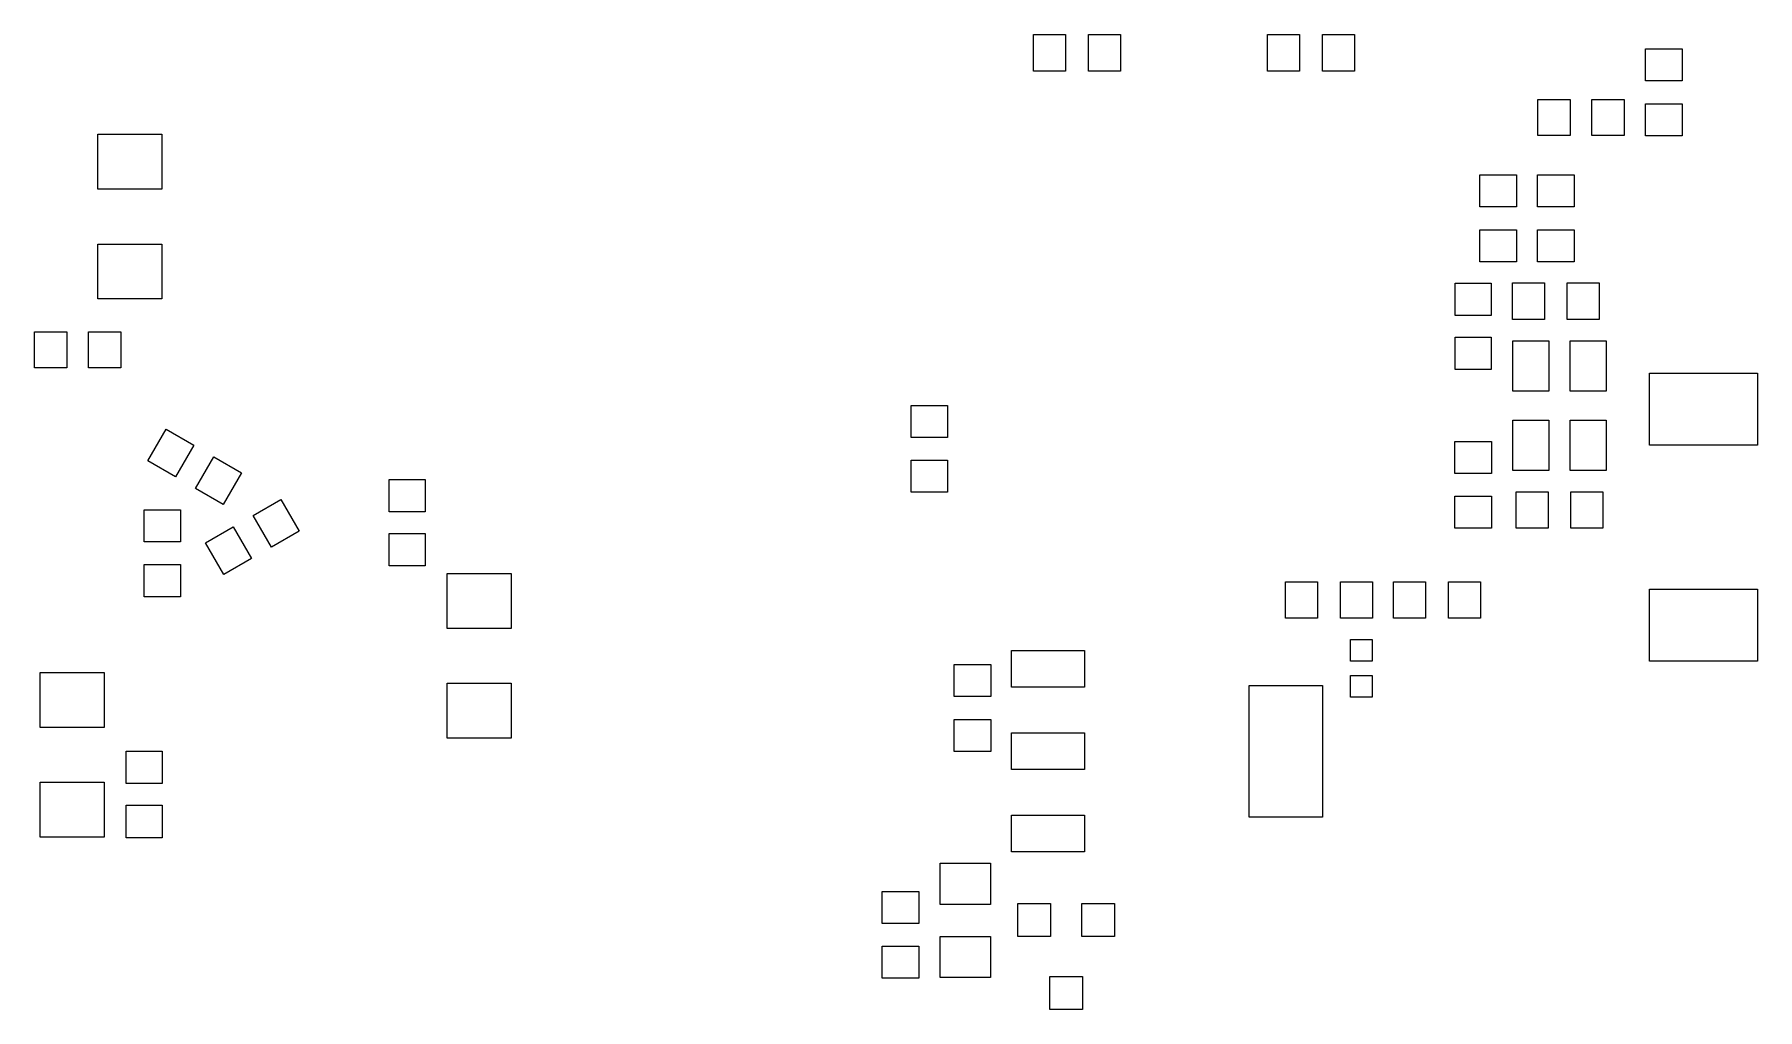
# Model space of a CAD drawing. Header units: inches. Extents: x 4.6 to 6.48, y -4.01 to -2.94.
import ezdxf

# ---------------------------------------------------------------- set-up
doc = ezdxf.new("R2010")
doc.units = ezdxf.units.IN
doc.header["$MEASUREMENT"] = 0

msp = doc.modelspace()

# ---------------------------------------------------------------- linework, layer by layer
at = {"color": 7, "linetype": 'Continuous'}
for p, q in [((5.69266, -2.98457), (5.69266, -2.94457)), ((5.69266, -2.94457), (5.72766, -2.94457)), ((5.72766, -2.94457), (5.72766, -2.98457)), ((5.75266, -2.98457), (5.75266, -2.94457)), ((5.75266, -2.94457), (5.78766, -2.94457)), ((5.78766, -2.94457), (5.78766, -2.98457)), ((5.94856, -2.98457), (5.94856, -2.94457)), ((5.94856, -2.94457), (5.98356, -2.94457)), ((5.98356, -2.94457), (5.98356, -2.98457)), ((6.00856, -2.98457), (6.00856, -2.94457)), ((6.00856, -2.94457), (6.04356, -2.94457)), ((6.04356, -2.94457), (6.04356, -2.98457)), ((6.36189, -2.99537), (6.36189, -2.96037)), ((6.36189, -2.96037), (6.40189, -2.96037)), ((6.40189, -2.96037), (6.40189, -2.99537)), ((5.72766, -2.98457), (5.69266, -2.98457)), ((5.78766, -2.98457), (5.75266, -2.98457)), ((5.98356, -2.98457), (5.94856, -2.98457)), ((6.04356, -2.98457), (6.00856, -2.98457)), ((6.40189, -2.99537), (6.36189, -2.99537)), ((6.24409, -3.05512), (6.24409, -3.01575)), ((6.24409, -3.01575), (6.27953, -3.01575)), ((6.27953, -3.01575), (6.27953, -3.05512)), ((6.30315, -3.05512), (6.30315, -3.01575)), ((6.30315, -3.01575), (6.33858, -3.01575)), ((6.33858, -3.01575), (6.33858, -3.05512)), ((6.36189, -3.05537), (6.36189, -3.02037)), ((6.36189, -3.02037), (6.40189, -3.02037)), ((6.40189, -3.02037), (6.40189, -3.05537)), ((4.66972, -3.1137), (4.66972, -3.0537)), ((4.66972, -3.0537), (4.73972, -3.0537)), ((4.73972, -3.0537), (4.73972, -3.1137)), ((6.27953, -3.05512), (6.24409, -3.05512)), ((6.33858, -3.05512), (6.30315, -3.05512)), ((6.40189, -3.05537), (6.36189, -3.05537)), ((6.18079, -3.13317), (6.18079, -3.09817)), ((6.18079, -3.09817), (6.22079, -3.09817)), ((6.22079, -3.09817), (6.22079, -3.13317)), ((6.24378, -3.13317), (6.24378, -3.09817)), ((6.24378, -3.09817), (6.28378, -3.09817)), ((6.28378, -3.09817), (6.28378, -3.13317)), ((4.73972, -3.1137), (4.66972, -3.1137)), ((6.22079, -3.13317), (6.18079, -3.13317)), ((6.28378, -3.13317), (6.24378, -3.13317)), ((6.18079, -3.19317), (6.18079, -3.15817)), ((6.18079, -3.15817), (6.22079, -3.15817)), ((6.22079, -3.15817), (6.22079, -3.19317)), ((6.24378, -3.19317), (6.24378, -3.15817)), ((6.24378, -3.15817), (6.28378, -3.15817)), ((6.28378, -3.15817), (6.28378, -3.19317)), ((4.66972, -3.2337), (4.66972, -3.1737)), ((4.66972, -3.1737), (4.73972, -3.1737)), ((4.73972, -3.1737), (4.73972, -3.2337)), ((6.22079, -3.19317), (6.18079, -3.19317)), ((6.28378, -3.19317), (6.24378, -3.19317)), ((6.15354, -3.25197), (6.15354, -3.21654)), ((6.15354, -3.21654), (6.19291, -3.21654)), ((6.19291, -3.21654), (6.19291, -3.25197)), ((6.21628, -3.25622), (6.21628, -3.21622)), ((6.21628, -3.21622), (6.25128, -3.21622)), ((6.25128, -3.21622), (6.25128, -3.25622)), ((6.27628, -3.25622), (6.27628, -3.21622)), ((6.27628, -3.21622), (6.31128, -3.21622)), ((6.31128, -3.21622), (6.31128, -3.25622)), ((4.73972, -3.2337), (4.66972, -3.2337)), ((6.19291, -3.25197), (6.15354, -3.25197)), ((6.25128, -3.25622), (6.21628, -3.25622)), ((6.31128, -3.25622), (6.27628, -3.25622)), ((4.60039, -3.30906), (4.60039, -3.26969)), ((4.60039, -3.26969), (4.63583, -3.26969)), ((4.63583, -3.26969), (4.63583, -3.30906)), ((4.65945, -3.30906), (4.65945, -3.26969)), ((4.65945, -3.26969), (4.69488, -3.26969)), ((4.69488, -3.26969), (4.69488, -3.30906)), ((6.15354, -3.31102), (6.15354, -3.27559)), ((6.15354, -3.27559), (6.19291, -3.27559)), ((6.19291, -3.27559), (6.19291, -3.31102)), ((6.21654, -3.33465), (6.21654, -3.27953)), ((6.21654, -3.27953), (6.25591, -3.27953)), ((6.25591, -3.27953), (6.25591, -3.33465)), ((6.27953, -3.33465), (6.27953, -3.27953)), ((6.27953, -3.27953), (6.3189, -3.27953)), ((6.3189, -3.27953), (6.3189, -3.33465)), ((4.63583, -3.30906), (4.60039, -3.30906)), ((4.69488, -3.30906), (4.65945, -3.30906)), ((6.19291, -3.31102), (6.15354, -3.31102)), ((6.36614, -3.3937), (6.36614, -3.31496)), ((6.36614, -3.31496), (6.48425, -3.31496)), ((6.48425, -3.31496), (6.48425, -3.3937)), ((5.55874, -3.38514), (5.55874, -3.35014)), ((5.55874, -3.35014), (5.59874, -3.35014)), ((5.59874, -3.35014), (5.59874, -3.38514)), ((6.25591, -3.33465), (6.21654, -3.33465)), ((6.3189, -3.33465), (6.27953, -3.33465)), ((6.21654, -3.42126), (6.21654, -3.36614)), ((6.21654, -3.36614), (6.25591, -3.36614)), ((6.25591, -3.36614), (6.25591, -3.42126)), ((6.27953, -3.42126), (6.27953, -3.36614)), ((6.27953, -3.36614), (6.3189, -3.36614)), ((6.3189, -3.36614), (6.3189, -3.42126)), ((4.72445, -3.41089), (4.74445, -3.37625)), ((4.74445, -3.37625), (4.77477, -3.39375)), ((5.59874, -3.38514), (5.55874, -3.38514)), ((6.15323, -3.42451), (6.15323, -3.38951)), ((6.15323, -3.38951), (6.19323, -3.38951)), ((6.19323, -3.38951), (6.19323, -3.42451)), ((4.77477, -3.39375), (4.75477, -3.42839)), ((4.77642, -3.44089), (4.79642, -3.40625)), ((4.79642, -3.40625), (4.82673, -3.42375)), ((6.48425, -3.3937), (6.36614, -3.3937)), ((4.75477, -3.42839), (4.72445, -3.41089)), ((4.82673, -3.42375), (4.80673, -3.45839)), ((5.55874, -3.44514), (5.55874, -3.41014)), ((5.55874, -3.41014), (5.59874, -3.41014)), ((5.59874, -3.41014), (5.59874, -3.44514)), ((6.19323, -3.42451), (6.15323, -3.42451)), ((6.25591, -3.42126), (6.21654, -3.42126)), ((6.3189, -3.42126), (6.27953, -3.42126)), ((4.80673, -3.45839), (4.77642, -3.44089)), ((4.98819, -3.46654), (4.98819, -3.4311)), ((4.98819, -3.4311), (5.02756, -3.4311)), ((5.02756, -3.4311), (5.02756, -3.46654)), ((5.59874, -3.44514), (5.55874, -3.44514)), ((6.22022, -3.48457), (6.22022, -3.44457)), ((6.22022, -3.44457), (6.25522, -3.44457)), ((6.25522, -3.44457), (6.25522, -3.48457)), ((6.28022, -3.48457), (6.28022, -3.44457)), ((6.28022, -3.44457), (6.31522, -3.44457)), ((6.31522, -3.44457), (6.31522, -3.48457)), ((4.72016, -3.49931), (4.72016, -3.46431)), ((4.72016, -3.46431), (4.76016, -3.46431)), ((4.76016, -3.46431), (4.76016, -3.49931)), ((4.83941, -3.47052), (4.86972, -3.45302)), ((4.86972, -3.45302), (4.88972, -3.48766)), ((6.15323, -3.48451), (6.15323, -3.44951)), ((6.15323, -3.44951), (6.19323, -3.44951)), ((6.19323, -3.44951), (6.19323, -3.48451)), ((4.78745, -3.50052), (4.81776, -3.48302)), ((4.81776, -3.48302), (4.83776, -3.51767)), ((4.85941, -3.50516), (4.83941, -3.47052)), ((5.02756, -3.46654), (4.98819, -3.46654)), ((6.19323, -3.48451), (6.15323, -3.48451)), ((6.25522, -3.48457), (6.22022, -3.48457)), ((6.31522, -3.48457), (6.28022, -3.48457)), ((4.76016, -3.49931), (4.72016, -3.49931)), ((4.80745, -3.53517), (4.78745, -3.50052)), ((4.88972, -3.48766), (4.85941, -3.50516)), ((4.98819, -3.52559), (4.98819, -3.49016)), ((4.98819, -3.49016), (5.02756, -3.49016)), ((5.02756, -3.49016), (5.02756, -3.52559)), ((4.83776, -3.51767), (4.80745, -3.53517)), ((4.72016, -3.55931), (4.72016, -3.52431)), ((4.72016, -3.52431), (4.76016, -3.52431)), ((4.76016, -3.52431), (4.76016, -3.55931)), ((5.02756, -3.52559), (4.98819, -3.52559)), ((5.05161, -3.59402), (5.05161, -3.53402)), ((5.05161, -3.53402), (5.12161, -3.53402)), ((5.12161, -3.53402), (5.12161, -3.59402)), ((4.76016, -3.55931), (4.72016, -3.55931)), ((5.96825, -3.58299), (5.96825, -3.54299)), ((5.96825, -3.54299), (6.00325, -3.54299)), ((6.00325, -3.54299), (6.00325, -3.58299)), ((6.02825, -3.58299), (6.02825, -3.54299)), ((6.02825, -3.54299), (6.06325, -3.54299)), ((6.06325, -3.54299), (6.06325, -3.58299)), ((6.08636, -3.58299), (6.08636, -3.54299)), ((6.08636, -3.54299), (6.12136, -3.54299)), ((6.12136, -3.54299), (6.12136, -3.58299)), ((6.14636, -3.58299), (6.14636, -3.54299)), ((6.14636, -3.54299), (6.18136, -3.54299)), ((6.18136, -3.54299), (6.18136, -3.58299)), ((6.36614, -3.62992), (6.36614, -3.55118)), ((6.36614, -3.55118), (6.48425, -3.55118)), ((6.48425, -3.55118), (6.48425, -3.62992)), ((5.12161, -3.59402), (5.05161, -3.59402)), ((6.00325, -3.58299), (5.96825, -3.58299)), ((6.06325, -3.58299), (6.02825, -3.58299)), ((6.12136, -3.58299), (6.08636, -3.58299)), ((6.18136, -3.58299), (6.14636, -3.58299)), ((6.03937, -3.62992), (6.03937, -3.6063)), ((6.03937, -3.6063), (6.06299, -3.6063)), ((6.06299, -3.6063), (6.06299, -3.62992)), ((5.60598, -3.6686), (5.60598, -3.6336)), ((5.60598, -3.6336), (5.64598, -3.6336)), ((5.64598, -3.6336), (5.64598, -3.6686)), ((5.66858, -3.65835), (5.66858, -3.61835)), ((5.66858, -3.61835), (5.74858, -3.61835)), ((5.74858, -3.61835), (5.74858, -3.65835)), ((6.06299, -3.62992), (6.03937, -3.62992)), ((6.48425, -3.62992), (6.36614, -3.62992)), ((4.60673, -3.70228), (4.60673, -3.64228)), ((4.60673, -3.64228), (4.67673, -3.64228)), ((4.67673, -3.64228), (4.67673, -3.70228)), ((5.05161, -3.71402), (5.05161, -3.65402)), ((5.05161, -3.65402), (5.12161, -3.65402)), ((5.12161, -3.65402), (5.12161, -3.71402)), ((6.03937, -3.66929), (6.03937, -3.64567)), ((6.03937, -3.64567), (6.06299, -3.64567)), ((6.06299, -3.64567), (6.06299, -3.66929)), ((5.64598, -3.6686), (5.60598, -3.6686)), ((5.74858, -3.65835), (5.66858, -3.65835)), ((5.92858, -3.80035), (5.92858, -3.65635)), ((5.92858, -3.65635), (6.00858, -3.65635)), ((6.00858, -3.65635), (6.00858, -3.80035)), ((6.06299, -3.66929), (6.03937, -3.66929)), ((4.67673, -3.70228), (4.60673, -3.70228)), ((5.60598, -3.7286), (5.60598, -3.6936)), ((5.60598, -3.6936), (5.64598, -3.6936)), ((5.64598, -3.6936), (5.64598, -3.7286)), ((5.66858, -3.74835), (5.66858, -3.70835)), ((5.66858, -3.70835), (5.74858, -3.70835)), ((5.74858, -3.70835), (5.74858, -3.74835)), ((4.70079, -3.76378), (4.70079, -3.72835)), ((4.70079, -3.72835), (4.74016, -3.72835)), ((4.74016, -3.72835), (4.74016, -3.76378)), ((5.12161, -3.71402), (5.05161, -3.71402)), ((5.64598, -3.7286), (5.60598, -3.7286)), ((5.74858, -3.74835), (5.66858, -3.74835)), ((4.60673, -3.82228), (4.60673, -3.76228)), ((4.60673, -3.76228), (4.67673, -3.76228)), ((4.67673, -3.76228), (4.67673, -3.82228)), ((4.74016, -3.76378), (4.70079, -3.76378)), ((4.70079, -3.82283), (4.70079, -3.7874)), ((4.70079, -3.7874), (4.74016, -3.7874)), ((4.74016, -3.7874), (4.74016, -3.82283)), ((5.66858, -3.83835), (5.66858, -3.79835)), ((5.66858, -3.79835), (5.74858, -3.79835)), ((5.74858, -3.79835), (5.74858, -3.83835)), ((6.00858, -3.80035), (5.92858, -3.80035)), ((4.67673, -3.82228), (4.60673, -3.82228)), ((4.74016, -3.82283), (4.70079, -3.82283)), ((5.74858, -3.83835), (5.66858, -3.83835)), ((5.59061, -3.89589), (5.59061, -3.85089)), ((5.59061, -3.85089), (5.64561, -3.85089)), ((5.64561, -3.85089), (5.64561, -3.89589)), ((5.52724, -3.91663), (5.52724, -3.88163)), ((5.52724, -3.88163), (5.56724, -3.88163)), ((5.56724, -3.88163), (5.56724, -3.91663)), ((5.64561, -3.89589), (5.59061, -3.89589)), ((5.67535, -3.93076), (5.67535, -3.89476)), ((5.67535, -3.89476), (5.71135, -3.89476)), ((5.71135, -3.89476), (5.71135, -3.93076)), ((5.74535, -3.93076), (5.74535, -3.89476)), ((5.74535, -3.89476), (5.78135, -3.89476)), ((5.78135, -3.89476), (5.78135, -3.93076)), ((5.56724, -3.91663), (5.52724, -3.91663)), ((5.59061, -3.97589), (5.59061, -3.93089)), ((5.59061, -3.93089), (5.64561, -3.93089)), ((5.64561, -3.93089), (5.64561, -3.97589)), ((5.71135, -3.93076), (5.67535, -3.93076)), ((5.78135, -3.93076), (5.74535, -3.93076)), ((5.52724, -3.97663), (5.52724, -3.94163)), ((5.52724, -3.94163), (5.56724, -3.94163)), ((5.56724, -3.94163), (5.56724, -3.97663)), ((5.71035, -4.01076), (5.71035, -3.97476)), ((5.71035, -3.97476), (5.74635, -3.97476)), ((5.74635, -3.97476), (5.74635, -4.01076)), ((5.56724, -3.97663), (5.52724, -3.97663)), ((5.64561, -3.97589), (5.59061, -3.97589)), ((5.74635, -4.01076), (5.71035, -4.01076))]:
    msp.add_line(p, q, dxfattribs=at)

doc.saveas('drawing.dxf')
